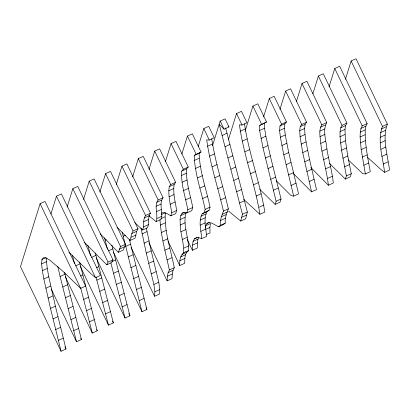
<?xml version="1.0" encoding="UTF-8"?>
<svg xmlns="http://www.w3.org/2000/svg" width="410" height="410" viewBox="0 0 410 410"><rect width="100%" height="100%" fill="white"/><g stroke="black" fill="none" stroke-linecap="round" stroke-linejoin="round"><path stroke-width="0.61" d="M134.808 222.553L142.603 230.005C144.72 225.382 142.388 219.755 145.586 215.465L150.496 213.21L126.864 163.887L121.954 166.142L116.235 184.485M142.603 230.005L147.518 227.755C149.629 223.132 147.298 217.505 150.496 213.21M198.794 237.631L198.01 239.112L197.353 242.93L197.312 248.035L192.398 250.29L192.439 245.18L193.1 241.367L194.401 238.892L196.323 237.708L198.794 237.672L201.725 238.605L206.635 236.355C206.01 228.242 203.093 219.083 207.152 211.478L209.074 210.294L210.053 207.147C206.343 189.241 199.639 171.59 199.132 153.212L201.033 151.982L192.346 133.85L187.431 136.099L181.881 153.924M201.725 238.605C201.1 230.497 198.184 221.338 202.243 213.733L209.074 210.294M329.517 163.421L345.389 179.088L346.368 175.941L341.504 150.224L340.023 136.74L340.064 131.636L340.72 127.823L342.022 125.347L346.937 123.092L323.3 73.769L318.391 76.024L312.835 93.844M345.389 179.088L350.299 176.833L351.278 173.691L347.767 155.974L345.445 140.748L344.974 129.386L345.635 125.568L346.937 123.092M204.165 212.549L205.143 209.402C201.433 191.49 194.729 173.845 194.222 155.462L201.033 151.982M259.735 189.338L275.146 204.38L276.13 201.233L263 147.877L259.638 130.482L259.704 125.424L266.51 121.939L257.823 103.807L252.914 106.062L245.072 131.22M275.146 204.38L280.061 202.125L281.04 198.983L270.298 155.8L265.87 136.181L264.553 128.233L264.614 123.169L266.51 121.939M188.574 250.715C184.423 253.334 184.864 259.007 184.654 263.292L179.744 265.547C179.329 258.72 180.887 252.196 188.574 250.715C189.297 238.015 182.317 224.957 186.145 212.416M183.665 252.965C184.203 243.545 180.518 234.448 180.221 225.018C180.2 221.087 179.477 216.603 182.05 213.261L184.233 212.262M205.246 228.001L205.584 225.746L206.947 223.404L209.044 222.579L211.755 223.05L218.53 226.817L220.324 225.367C219.78 220.272 221.754 215.716 223.435 211.088C217.987 187.334 210.007 164.01 206.707 139.846L209.3 140.056L214.21 137.806L208.716 126.336L203.801 128.591L198.25 146.411M218.53 226.817L223.445 224.562L225.233 223.112C224.69 218.017 226.663 213.461 228.344 208.839C222.922 185.474 215.281 162.498 211.734 138.775M367.145 123.6L365.889 126.167L365.182 129.888L365.341 140.594L367.211 154.888L370.291 171.693L365.382 173.948L361.184 149.614L360.103 136.981L360.272 132.143L360.979 128.417L362.235 125.849L367.145 123.6L339.675 66.261L334.76 68.511L329.045 86.858M161.525 214.507L165.343 212.754C164.067 231.389 170.883 249.562 174.265 267.709L173.04 270.349L172.302 273.998L172.036 278.636L167.126 280.891L167.393 276.253L168.131 272.604L169.35 269.964C165.768 253.339 161.048 236.785 159.967 219.75M387.368 124.127C381.9 138.862 387.788 155.113 389.5 170.109L384.59 172.364C382.878 157.363 376.99 141.117 382.453 126.377L387.368 124.127L356.044 58.748L351.129 61.003L345.415 79.35M146.334 228.103L151.188 250.838L158.783 282.27L159.792 289.562L159.449 294.042L154.539 296.292L154.883 291.817L153.873 284.525L146.273 253.088L140.994 227.98M46.817 257.849L46.52 261.677L47.263 268.417L48.754 276.724L55.396 306.152L65.974 348.997L61.064 351.252L50.481 308.407L43.844 278.979L42.348 270.667L41.61 263.927L41.958 259.468L43.568 257.639L46.274 258.085L49.728 260.109L62.248 270.667L80.667 288.348L85.705 286.062L79.591 262.057M182.05 213.261L184.141 212.441L186.857 212.908L187.836 209.766C185.458 196.99 180.789 184.203 181.738 171.083L183.352 169.253L188.262 166.998L175.977 141.358L171.062 143.613L165.507 161.432M186.857 212.908L191.767 210.658L192.746 207.511C190.368 194.74 185.704 181.953 186.647 168.828L188.262 166.998M286.477 121.939L284.868 123.769L284.519 128.233L285.263 134.972L288.717 152.566L298.567 193.889L293.657 196.139L283.807 154.821L280.348 137.222L279.61 130.482L279.958 126.024L281.567 124.194L286.477 121.939L274.193 96.299L269.283 98.554L263.563 116.896M161.309 213.718L161.888 212.862L164.225 212.544L167.26 213.682L170.791 215.86L171.769 212.718C170.406 204.149 167.869 195.416 169.253 186.699L170.714 184.556L175.623 182.301L159.603 148.866L154.693 151.121L148.974 169.468M170.791 215.86L175.7 213.61L176.679 210.463C175.321 201.899 172.784 193.166 174.163 184.449L175.623 182.301M306.583 122.221L305.122 124.368L304.62 128.514L304.999 134.49L306.07 141.911L309.56 159.582L316.489 189.625L311.579 191.875L302.729 152.638L300.084 136.74L299.71 130.764L300.212 126.623L301.673 124.476L306.583 122.221L290.562 88.791L285.652 91.04L279.933 109.388M148.927 215.798L156.077 221.641C158.701 214.784 153.509 206.445 158.137 199.977L163.047 197.722L143.233 156.379L138.324 158.629L132.604 176.976M156.077 221.641L160.986 219.386C163.611 212.534 158.419 204.19 163.047 197.722M206.209 234.658L210.033 232.906L209.899 227.442L210.494 223.496L205.584 225.746M326.744 122.626C322.362 130.626 326.222 140.41 326.908 148.927C328.651 160.366 332.208 171.482 333.294 183.014L328.379 185.269C326.816 171.16 322.486 157.501 320.753 143.392C320.425 137.355 318.262 130.329 321.835 124.881L326.744 122.626L306.931 81.277L302.021 83.532L296.466 101.352M117.024 227.253L130.113 240.424L131.8 233.556L133.055 230.989L137.965 228.734L110.495 171.395L105.585 173.65L99.866 191.998M130.113 240.424L135.028 238.169L136.709 231.307L137.965 228.734M228.426 210.981L240.711 221.051L242.433 214.256L219.191 124.225L224.06 129.191L228.97 126.936L225.085 118.828L220.175 121.083L212.493 145.719M225.633 127.894L247.343 212.006L245.626 218.802L240.711 221.051M85.577 286.098L45.018 201.438L40.103 203.688L20.5 266.592L61.064 351.252M50.922 213.999L56.477 196.18L61.387 193.925L100.429 275.423L95.52 277.672L91.312 274.085L68.875 252.165M67.127 207.014L72.847 188.672L77.756 186.417L112.94 259.848L111.74 262.543L106.831 264.793L84.286 242.274M83.496 199.506L89.216 181.159L94.126 178.909L125.45 244.283L123.246 250.069L118.336 252.319L100.199 233.818M118.336 252.319L120.54 246.538L125.45 244.283M228.375 139.779L236.544 113.57L241.454 111.32L246.948 122.785L242.038 125.04L239.45 124.824C243.581 155.154 255.005 184.131 259.935 214.307L264.845 212.052C259.93 182.276 248.875 153.642 244.473 123.753M106.831 264.793L108.025 262.098L112.94 259.848M222.097 135.479L227.007 133.229M207.337 146.349L212.247 144.095M240.075 131.328L244.985 129.078M194.222 155.462L199.132 153.212M259.704 125.424L264.614 123.169M194.161 160.525L199.07 158.27M259.638 130.482L264.553 128.233M225.003 146.734L229.913 144.479M209.551 156.159L214.461 153.904M242.289 141.137L247.199 138.887M181.738 171.083L186.647 168.828M279.958 126.024L284.868 123.769M195.483 168.469L200.393 166.219M260.96 138.431L265.87 136.181M181.389 175.541L186.299 173.292M279.61 130.482L284.519 128.233M227.909 157.988L232.818 155.733M212.17 166.814L217.08 164.559M244.908 151.792L249.818 149.542M169.253 186.699L174.163 184.449M300.212 126.623L305.122 124.368M182.132 182.281L187.042 180.031M280.348 137.222L285.263 134.972M168.751 190.845L173.661 188.59M299.71 130.764L304.62 128.514M197.523 177.919L202.432 175.664M263 147.877L267.909 145.627M156.769 202.32L161.678 200.065M320.466 127.223L325.376 124.968M169.13 196.82L174.04 194.565M300.084 136.74L304.999 134.49M183.624 190.594L188.538 188.339M281.844 145.535L286.754 143.28M230.815 169.243L235.724 166.988M214.922 177.75L219.832 175.495M247.66 162.729L252.57 160.479M156.174 206.266L161.084 204.016M319.872 131.169L324.781 128.914M41.958 259.468L45.776 257.716M199.906 188.093L204.815 185.838M265.388 158.05L270.298 155.8M170.196 204.247L175.111 201.992M301.155 144.166L306.07 141.911M41.61 263.927L46.52 261.677M156.307 211.734L161.217 209.479M320.005 136.632L324.915 134.383M144.284 217.941L149.194 215.686M340.72 127.823L345.635 125.568M185.586 199.88L190.501 197.625M283.807 154.821L288.717 152.566M143.628 221.754L148.538 219.504M340.064 131.636L344.974 129.386M233.715 180.497L238.63 178.242M107.42 249.29L105.129 240.178L106.221 239.676M217.73 188.81L222.645 186.555M250.474 173.789L255.384 171.534M42.348 270.667L47.263 268.417M157.056 218.494L161.97 216.239M320.753 143.392L325.668 141.142M171.769 212.718L176.679 210.463M202.473 198.64L207.383 196.385M267.955 168.602L272.865 166.347M302.729 152.638L307.638 150.383M161.022 218.648L164.84 216.895M143.587 226.863L148.497 224.608M340.023 136.74L344.933 134.49M129.391 239.394L146.882 309.483L141.968 311.738L123.22 236.262L125.404 235.263M131.8 233.556L136.709 231.307M360.979 128.417L365.889 126.167M187.836 209.766L192.746 207.511M286.057 164.707L290.967 162.452M131.097 237.277L136.007 235.027M360.272 132.143L365.182 129.888M180.687 215.604L185.597 213.354M160.305 225.126L165.215 222.871M321.999 151.177L326.908 148.927M43.844 278.979L48.754 276.724M142.065 233.92L146.975 231.665M340.531 142.998L345.445 140.748M91.579 257.377L95.94 255.374M236.621 191.752L241.531 189.497M75.686 265.885L80.052 263.881M108.424 250.864L112.791 248.86L111.874 245.216M220.575 199.931L225.485 197.676M253.313 184.91L258.223 182.66M304.645 161.832L309.56 159.582M180.092 219.555L185.002 217.3M360.103 136.981L365.018 134.726M205.143 209.402L210.053 207.147M270.62 179.365L275.535 177.11M119.315 249.177L124.225 246.922M381.233 129.017L386.143 126.767M65.036 274.223L81.4 339.521L76.491 341.776L60.126 276.473L65.036 274.223L64.616 272.424M125.603 246.436L130.518 244.181M161.376 232.552L166.286 230.297M202.243 213.733L207.152 211.478M341.504 150.224L346.419 147.969M380.495 132.671L385.405 130.416M288.481 174.962L293.396 172.712M180.221 225.018L185.135 222.768M323.613 159.741L328.523 157.486M360.431 142.849L365.341 140.594M200.941 216.203L205.851 213.953M45.807 288.266L50.717 286.011M144.028 243.207L148.938 240.952M380.229 137.304L385.139 135.054M200.285 220.021L205.195 217.766M96.663 267.627L98.846 266.628M306.808 171.534L311.718 169.279M239.527 203.006L244.437 200.751M80.678 275.94L82.861 274.941M111.781 261.672L115.599 259.919M223.435 211.088L228.344 208.839M256.173 196.072L261.083 193.817M180.974 231.778L185.884 229.528M361.184 149.614L366.094 147.359M342.852 158.224L347.767 155.974M273.357 190.255L278.267 188M62.694 287.026L67.604 284.771M128.171 256.983L133.081 254.733M162.949 241.024L167.859 238.769M222.451 214.235L227.365 211.98M200.244 225.126L205.154 222.876M380.403 142.864L385.318 140.615M325.504 168.879L330.414 166.629M206.947 223.404L209.131 222.404M221.195 216.803L226.11 214.553M291.028 185.469L295.938 183.214M48.057 298.147L52.967 295.897M146.273 253.088L151.188 250.838M220.493 220.524L225.403 218.274M182.219 239.563L187.129 237.313M309.135 181.579L314.045 179.324M362.302 157.138L367.211 154.888M200.751 231.383L205.661 229.128M205.533 229.446L209.899 227.442M380.982 149.255L385.892 147.005M96.842 280.132L101.752 277.883M344.497 166.844L349.407 164.589M118.444 271.041L129.934 315.792L125.024 318.047L113.534 273.296L118.444 271.041L112.791 248.86M242.433 214.256L247.343 212.006M164.866 250.218L169.776 247.968M259.043 207.255L263.953 205M220.324 225.367L225.233 223.112M65.364 297.788L70.274 295.533M130.841 267.745L135.751 265.495M276.13 201.233L281.04 198.983M194.401 238.892L197.128 237.641M241.454 217.402L246.364 215.153M327.6 178.447L332.51 176.197M193.1 241.367L198.01 239.112M50.481 308.407L55.396 306.152M148.702 263.348L153.612 261.093M381.905 156.374L386.814 154.119M363.721 165.286L368.631 163.036M183.834 248.127L188.743 245.872M192.439 245.18L197.353 242.93M346.368 175.941L351.278 173.691M167.024 259.914L171.939 257.664M99.748 291.387L104.658 289.137M83.65 299.474L88.565 297.224M116.394 284.453L121.304 282.203M181.871 254.415L186.781 252.165M180.615 256.983L185.525 254.733M68.096 308.679L73.006 306.429M133.573 278.641L138.483 276.386M383.119 164.108L388.034 161.853M53.028 318.913L57.938 316.658M151.249 273.854L156.159 271.599M179.913 260.704L184.823 258.454M169.35 269.964L174.265 267.709M102.649 302.641L107.563 300.392M168.131 272.604L173.04 270.349M86.525 310.657L91.435 308.402M119.264 295.636L124.174 293.386M70.868 319.656L75.778 317.407M136.345 289.619L141.26 287.369M167.393 276.253L172.302 273.998M55.657 329.584L60.567 327.329M153.873 284.525L158.783 282.27M105.554 313.896L110.469 311.646M85.705 286.062L97.196 330.814L92.286 333.063L89.4 321.855L94.31 319.605M122.139 306.834L127.054 304.584M154.883 291.817L159.792 289.562M73.672 330.696L78.582 328.446M139.149 300.658L144.059 298.403M58.338 340.372L63.248 338.122M80.078 265.916L108.46 325.151L113.37 322.895L95.33 253.006M365.382 173.948L362.799 173.748L348.182 159.854M293.657 196.139L290.803 195.38L276.35 180.784M384.59 172.364L380.572 169.171L367.386 157.22M243.648 199.347L259.935 214.307M311.579 191.875L293.222 173.374M310.836 167.521L328.379 185.269M228.083 126.034L228.97 126.936M351.129 61.003L382.453 126.377M334.76 68.511L362.235 125.849M318.391 76.024L342.022 125.347M302.021 83.532L321.835 124.881M285.652 91.04L301.673 124.476M269.283 98.554L281.567 124.194M252.914 106.062L261.6 124.194M236.544 113.57L242.038 125.04M220.175 121.083L224.06 129.191M203.801 128.591L209.3 140.056M187.431 136.099L196.118 154.232M171.062 143.613L183.352 169.253M154.693 151.121L170.714 184.556M187.155 239.337L192.398 250.29M138.324 158.629L158.137 199.977M167.936 240.901L179.744 265.547M121.954 166.142L145.586 215.465M148.897 242.843L167.126 280.891M105.585 173.65L133.055 230.989M131.118 247.409L154.539 296.292M89.216 181.159L120.54 246.538M146.057 307.761L146.882 309.483M113.355 252.012L141.968 311.738M72.847 188.672L108.025 262.098M128.837 313.496L129.934 315.792M96.155 257.787L125.024 318.047M56.477 196.18L95.52 277.672M112.545 321.173L113.37 322.895M40.103 203.688L80.667 288.348M96.647 329.666L97.196 330.814M65.339 276.822L92.286 333.063M80.852 338.373L81.4 339.521M51.178 288.942L76.491 341.776M64.867 346.696L65.974 348.997M87.822 245.19L90.574 255.85M96.078 277.175L108.46 325.151M80.796 288.317L89.4 321.855M110.849 262.789L113.534 273.296M72.385 255.199L74.528 263.707M104.545 237.81L105.129 240.178M57.738 266.305L60.126 276.473M122.329 232.132L123.22 236.262"/></g></svg>
